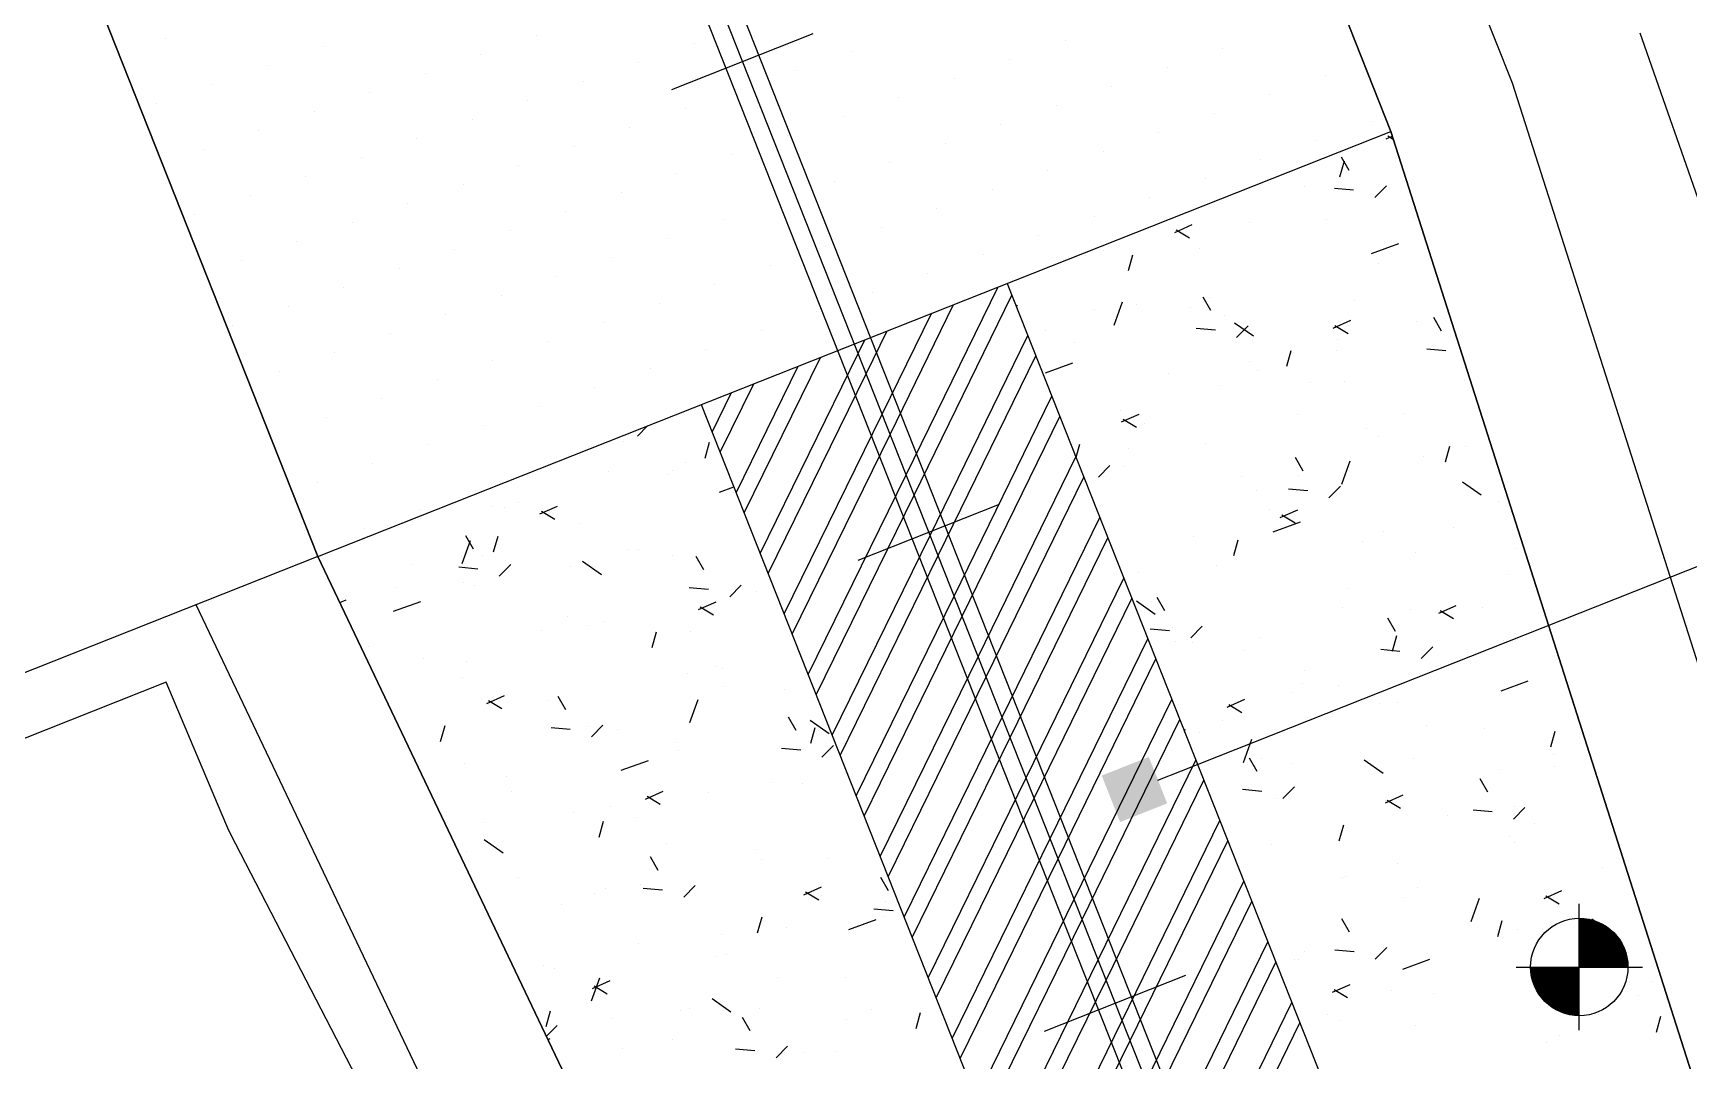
# Model space of a CAD drawing. Header units: metres. Extents: x 486561 to 486942, y 7083268 to 7083787.
# Drawn here: x 486752.28 to 486784.99, y 7083507.62 to 7083527.92 of the extents above; entities that cross this region are included whole.
import ezdxf

# ---------------------------------------------------------------- set-up
doc = ezdxf.new("R2010")
doc.units = ezdxf.units.M
for name, color, linetype in [('C-ROAD', 7, 'Continuous'), ('C-ROAD-CNTR-N', 92, 'Continuous'), ('C-ROAD-CORR', 5, 'Continuous'), ('C-ROAD-PROF-GRID-MINR', 45, 'Continuous'), ('C-TINN-BNDY', 110, 'Continuous'), ('C-TOPO-FEAT', 94, 'Continuous'), ('CALZADA Y BORDE', 4, 'Continuous')]:
    doc.layers.add(name, color=color, linetype=linetype)

msp = doc.modelspace()

# ---------------------------------------------------------------- linework, layer by layer
at = {"color": 7}
for p, q in [((486764.8953645988, 7083526.806307104), (486767.6846049216, 7083527.910905865)), ((486768.5773604675, 7083517.508839361), (486771.3666007903, 7083518.613438122)), ((486772.2593563362, 7083508.211371619), (486775.048596659, 7083509.31597038))]:
    msp.add_line(p, q, dxfattribs=at)
at = {"color": 0, "linetype": 'ByBlock', "lineweight": -2, "extrusion": (0.05870274693533111, -0.1482124761941991, 0.9872117550974717)}
msp.add_line((486774.4997258466, 7083513.165621793, -34.12948232483395), (486774.9645912451, 7083513.349741758, -34.12948232485068), dxfattribs=at)
at = {"color": 0, "linetype": 'ByBlock', "lineweight": -2}
for p, q in [((486782.8234856492, 7083508.225716819, 77.68), (486782.8234856492, 7083510.725716819, 77.68)), ((486781.5734856492, 7083509.475716819, 77.68), (486784.0734856492, 7083509.475716819, 77.68))]:
    msp.add_line(p, q, dxfattribs=at)
at = {"color": 0, "linetype": 'ByBlock', "lineweight": -2, "const_width": 0.9615384615380563, "elevation": 77.68}
for points in [[(486783.30425488, 7083509.475716819, 0.4142135623730949), (486782.8234856492, 7083509.95648605, 1)], [(486782.3427164185, 7083509.475716819, 0.4142135623730949), (486782.8234856492, 7083508.994947588, 1)]]:
    msp.add_lwpolyline(points, format="xyb", dxfattribs=at)
at = {"color": 0, "linetype": 'ByBlock', "lineweight": -2}
msp.add_circle((486782.8234856492, 7083509.475716819, 77.68), 0.9615384615384953, dxfattribs=at)
at = {"color": 0, "linetype": 'ByBlock', "extrusion": (0.05870274693533111, -0.1482124761941991, 0.9872117550974717)}
msp.add_solid([(3061001.627803414, 6324576.567085201, -1021323.719185183), (3061000.627803414, 6324576.567085202, -1021323.719185183), (3061001.627803414, 6324577.567085201, -1021323.719185183), (3061000.627803414, 6324577.567085202, -1021323.719185183)], dxfattribs=at)
at = {"layer": 'C-ROAD', "color": 7, "linetype": 'Continuous', "lineweight": -3}
for p, q in [((486759.9519169907, 7083574.32443339), (486779.0982955079, 7083525.977601129)), ((486738.7536905378, 7083565.92948281), (486757.900069055, 7083517.582650549)), ((486779.0982955079, 7083525.977601129), (486815.704809722, 7083411.407161586)), ((486757.900069055, 7083517.582650549), (486809.6614556893, 7083409.013864271))]:
    msp.add_line(p, q, dxfattribs=at)
at = {"layer": 'C-ROAD-CNTR-N', "color": 7, "linetype": 'Continuous', "lineweight": -3}
for p, q in [((486685.2860756493, 7083731.90289682), (486832.5659103965, 7083360.004187119)), ((486771.5208592975, 7083522.976774497), (486835.5875874129, 7083361.200835777)), ((486765.4775052649, 7083520.583477182), (486829.5442333802, 7083358.807538462))]:
    msp.add_line(p, q, dxfattribs=at)
at = {"layer": 'C-ROAD-CORR', "color": 7, "linetype": 'Continuous'}
for p, q in [((486754.8910114212, 7083527.808219669), (486754.8910114212, 7083527.808219669)), ((486762.2201389894, 7083527.867715212), (486762.2201389894, 7083527.867715212)), ((486765.3365055944, 7083527.709772628), (486765.3365055944, 7083527.709772628)), ((486772.6656331616, 7083527.769268173), (486772.6656331616, 7083527.769268173)), ((486758.0073780257, 7083527.650277086), (486758.0073780257, 7083527.650277086)), ((486761.1237446315, 7083527.492334502), (486761.1237446315, 7083527.492334502)), ((486768.4528721992, 7083527.551830048), (486768.4528721992, 7083527.551830048)), ((486771.5692388037, 7083527.393887463), (486771.5692388037, 7083527.393887463)), ((486775.7819997667, 7083527.61132559), (486775.7819997667, 7083527.61132559)), ((486756.9109836678, 7083527.274896376), (486756.9109836678, 7083527.274896376)), ((486760.0273502736, 7083527.116953792), (486760.0273502736, 7083527.116953792)), ((486764.2401112365, 7083527.334391918), (486764.2401112365, 7083527.334391918)), ((486767.3564778413, 7083527.176449338), (486767.3564778413, 7083527.176449338)), ((486774.6856054087, 7083527.23594488), (486774.6856054087, 7083527.23594488)), ((486777.8019720141, 7083527.078002297), (486777.8019720141, 7083527.078002297)), ((486755.8145893099, 7083526.899515666), (486755.8145893099, 7083526.899515666)), ((486758.9309559157, 7083526.741573082), (486758.9309559157, 7083526.741573082)), ((486763.1437168785, 7083526.959011208), (486763.1437168785, 7083526.959011208)), ((486766.2600834827, 7083526.801068625), (486766.2600834827, 7083526.801068625)), ((486770.4728444458, 7083527.018506753), (486770.4728444458, 7083527.018506753)), ((486773.5892110508, 7083526.86056417), (486773.5892110508, 7083526.86056417)), ((486754.718194952, 7083526.524134956), (486754.718194952, 7083526.524134956)), ((486762.0473225206, 7083526.583630498), (486762.0473225206, 7083526.583630498)), ((486765.1636891247, 7083526.425687916), (486765.1636891247, 7083526.425687916)), ((486769.3764500879, 7083526.643126043), (486769.3764500879, 7083526.643126043)), ((486772.4928166929, 7083526.485183461), (486772.4928166929, 7083526.485183461)), ((486776.7055776562, 7083526.702621588), (486776.7055776562, 7083526.702621588)), ((486757.8345615578, 7083526.366192373), (486757.8345615578, 7083526.366192373)), ((486760.9509281627, 7083526.208249789), (486760.9509281627, 7083526.208249789)), ((486768.28005573, 7083526.267745334), (486768.28005573, 7083526.267745334)), ((486771.396422335, 7083526.109802751), (486771.396422335, 7083526.109802751)), ((486775.6091832982, 7083526.327240878), (486775.6091832982, 7083526.327240878)), ((486778.7255499032, 7083526.169298294), (486778.7255499032, 7083526.169298294)), ((486756.7381671999, 7083525.990811663), (486756.7381671999, 7083525.990811663)), ((486759.8545338048, 7083525.832869079), (486759.8545338048, 7083525.832869079)), ((486764.0672947668, 7083526.050307206), (486764.0672947668, 7083526.050307206)), ((486767.1836613721, 7083525.892364624), (486767.1836613721, 7083525.892364624)), ((486774.5127889403, 7083525.951860168), (486774.5127889403, 7083525.951860168)), ((486777.6291555453, 7083525.793917584), (486777.6291555453, 7083525.793917584)), ((486779.0095645025, 7083525.833654779), (486779.1275785611, 7083525.885951529)), ((486779.0417535751, 7083525.887307273), (486779.1475335166, 7083525.823496853)), ((486755.641772842, 7083525.615430953), (486755.641772842, 7083525.615430953)), ((486758.7581394469, 7083525.457488369), (486758.7581394469, 7083525.457488369)), ((486762.9709004089, 7083525.674926496), (486762.9709004089, 7083525.674926496)), ((486766.0872670138, 7083525.516983911), (486766.0872670138, 7083525.516983911)), ((486770.3000279771, 7083525.734422041), (486770.3000279771, 7083525.734422041)), ((486773.4163945824, 7083525.576479458), (486773.4163945824, 7083525.576479458)), ((486776.5327611874, 7083525.418536874), (486776.5327611874, 7083525.418536874)), ((486778.1167545806, 7083525.476824356), (486778.2686938635, 7083525.212594354)), ((486761.874506051, 7083525.299545786), (486761.874506051, 7083525.299545786)), ((486764.9908726559, 7083525.141603202), (486764.9908726559, 7083525.141603202)), ((486769.2036336192, 7083525.359041331), (486769.2036336192, 7083525.359041331)), ((486772.3200002245, 7083525.201098748), (486772.3200002245, 7083525.201098748)), ((486778.0943877935, 7083525.083067546), (486778.1817280841, 7083525.394865923)), ((486757.661745089, 7083525.082107659), (486757.661745089, 7083525.082107659)), ((486760.7781116931, 7083524.924165077), (486760.7781116931, 7083524.924165077)), ((486763.894478298, 7083524.766222492), (486763.894478298, 7083524.766222492)), ((486768.1072392613, 7083524.983660622), (486768.1072392613, 7083524.983660622)), ((486771.2236058666, 7083524.825718039), (486771.2236058666, 7083524.825718039)), ((486775.4363668294, 7083525.043156165), (486775.4363668294, 7083525.043156165)), ((486777.402965983, 7083524.879964422), (486777.402965983, 7083524.879964422)), ((486777.9846231822, 7083524.855646811), (486778.3641148563, 7083524.8217784)), ((486778.7834878584, 7083524.674948556), (486779.0110402491, 7083524.905310149)), ((486756.5653507311, 7083524.70672695), (486756.5653507311, 7083524.70672695)), ((486759.6817173352, 7083524.548784367), (486759.6817173352, 7083524.548784367)), ((486767.0108449034, 7083524.608279909), (486767.0108449034, 7083524.608279909)), ((486770.1272115087, 7083524.450337329), (486770.1272115087, 7083524.450337329)), ((486774.3399724715, 7083524.667775455), (486774.3399724715, 7083524.667775455)), ((486755.4689563732, 7083524.33134624), (486755.4689563732, 7083524.33134624)), ((486758.5853229773, 7083524.173403657), (486758.5853229773, 7083524.173403657)), ((486762.7980839401, 7083524.390841782), (486762.7980839401, 7083524.390841782)), ((486765.9144505455, 7083524.232899199), (486765.9144505455, 7083524.232899199)), ((486773.2435781136, 7083524.292394745), (486773.2435781136, 7083524.292394745)), ((486774.82959696, 7083523.981343967), (486775.1779275886, 7083524.135703201)), ((486776.3143141114, 7083524.186556417), (486776.3143141114, 7083524.186556417)), ((486777.8353778672, 7083524.234639034), (486777.8353778672, 7083524.234639034)), ((486779.5397121989, 7083524.277929487), (486779.5397121989, 7083524.277929487)), ((486757.4889286194, 7083523.798022947), (486757.4889286194, 7083523.798022947)), ((486761.7016895822, 7083524.015461072), (486761.7016895822, 7083524.015461072)), ((486764.8180561876, 7083523.857518489), (486764.8180561876, 7083523.857518489)), ((486769.0308171508, 7083524.074956619), (486769.0308171508, 7083524.074956619)), ((486772.1471837557, 7083523.917014035), (486772.1471837557, 7083523.917014035)), ((486774.8617861114, 7083524.034996592), (486775.1227764497, 7083523.87755745)), ((486760.6052952243, 7083523.640080363), (486760.6052952243, 7083523.640080363)), ((486763.7216618297, 7083523.48213778), (486763.7216618297, 7083523.48213778)), ((486767.9344227929, 7083523.699575909), (486767.9344227929, 7083523.699575909)), ((486771.0507893978, 7083523.541633326), (486771.0507893978, 7083523.541633326)), ((486773.0674996823, 7083523.531880979), (486773.0674996823, 7083523.531880979)), ((486773.4201151326, 7083523.634607016), (486773.4201151326, 7083523.634607016)), ((486773.9144203287, 7083523.23075687), (486774.0017606193, 7083523.542555247)), ((486775.3213818204, 7083523.668596054), (486775.3213818204, 7083523.668596054)), ((486778.7200733777, 7083523.565408065), (486779.2568197192, 7083523.76166202)), ((486756.3925342615, 7083523.422642238), (486756.3925342615, 7083523.422642238)), ((486759.5089008664, 7083523.264699653), (486759.5089008664, 7083523.264699653)), ((486766.8380284347, 7083523.324195197), (486766.8380284347, 7083523.324195197)), ((486769.9543950399, 7083523.166252616), (486769.9543950399, 7083523.166252616)), ((486778.8513112715, 7083523.367825871), (486778.8513112715, 7083523.367825871)), ((486758.4125065085, 7083522.889318943), (486758.4125065085, 7083522.889318943)), ((486762.6252674718, 7083523.10675707), (486762.6252674718, 7083523.10675707)), ((486765.7416340768, 7083522.948814487), (486765.7416340768, 7083522.948814487)), ((486769.5226843534, 7083519.19566409), (486771.339924437, 7083522.905120431)), ((486757.3161121506, 7083522.513938233), (486757.3161121506, 7083522.513938233)), ((486761.5288731139, 7083522.73137636), (486761.5288731139, 7083522.73137636)), ((486764.6452397188, 7083522.573433777), (486764.6452397188, 7083522.573433777)), ((486768.858000682, 7083522.790871906), (486768.858000682, 7083522.790871906)), ((486769.2065947531, 7083519.993827087), (486770.4626139984, 7083522.557686753)), ((486769.6807292555, 7083518.796582333), (486771.6137144729, 7083522.742304384)), ((486771.7010941925, 7083522.521660429), (486771.7265161693, 7083522.547396248)), ((486773.6346022932, 7083522.152167751), (486773.7964478919, 7083522.610109824)), ((486774.0817982669, 7083522.550598054), (486774.0817982669, 7083522.550598054)), ((486775.1336826581, 7083522.494915177), (486775.1336826581, 7083522.494915177)), ((486775.3861283486, 7083522.712487292), (486775.5380676315, 7083522.448257289)), ((486775.5148608612, 7083522.695076572), (486775.5148608612, 7083522.695076572)), ((486778.3883233431, 7083522.63645904), (486778.3883233431, 7083522.63645904)), ((486756.2197177926, 7083522.138557523), (486756.2197177926, 7083522.138557523)), ((486760.4324787559, 7083522.35599565), (486760.4324787559, 7083522.35599565)), ((486763.5488453609, 7083522.198053068), (486763.5488453609, 7083522.198053068)), ((486767.7616063237, 7083522.415491194), (486767.7616063237, 7083522.415491194)), ((486769.0485498514, 7083520.392908844), (486770.0239584958, 7083522.383969801)), ((486773.2397976596, 7083522.457227685), (486773.2397976596, 7083522.457227685)), ((486775.8049921034, 7083522.338685321), (486775.8049921034, 7083522.338685321)), ((486776.0139934712, 7083522.199827262), (486776.3888942139, 7083521.938139144)), ((486776.0528614073, 7083521.910611708), (486776.280413798, 7083522.140973301)), ((486777.9614911028, 7083522.092068364), (486778.3098217313, 7083522.246427598)), ((486777.9936801758, 7083522.145720858), (486778.2546705141, 7083521.988281717)), ((486779.604026223, 7083522.227330945), (486779.604026223, 7083522.227330945)), ((486779.9400259752, 7083522.306064324), (486780.0919652581, 7083522.041834322)), ((486759.336084398, 7083521.980614941), (486759.336084398, 7083521.980614941)), ((486762.452451003, 7083521.822672358), (486762.452451003, 7083521.822672358)), ((486766.6652119658, 7083522.040110484), (486766.6652119658, 7083522.040110484)), ((486768.5744153489, 7083521.590153598), (486768.7079925542, 7083521.862819172)), ((486768.7324602511, 7083521.191071841), (486769.1466480573, 7083522.036536124)), ((486769.9968188549, 7083517.998419335), (486771.9298040727, 7083521.944141387)), ((486772.2680464321, 7083522.040401135), (486772.2680464321, 7083522.040401135)), ((486775.2539944873, 7083522.091307716), (486775.6334861614, 7083522.057439304)), ((486778.0518580232, 7083521.876346027), (486778.0518580232, 7083521.876346027)), ((486758.2396900401, 7083521.605234231), (486758.2396900401, 7083521.605234231)), ((486765.5688176079, 7083521.664729774), (486765.5688176079, 7083521.664729774)), ((486766.3253405318, 7083518.442594544), (486767.8306821161, 7083521.515385495)), ((486766.6414301321, 7083517.644431546), (486768.5744153489, 7083521.590153598)), ((486770.1548637571, 7083517.599337577), (486772.0878489753, 7083521.545059631)), ((486772.8518908236, 7083521.804422907), (486772.8518908236, 7083521.804422907)), ((486777.0463035087, 7083521.341484181), (486777.1336437993, 7083521.653282558)), ((486778.0178873434, 7083521.648234796), (486778.0178873434, 7083521.648234796)), ((486779.8078945764, 7083521.684886779), (486780.1873862505, 7083521.651018367)), ((486757.1432956822, 7083521.229853521), (486757.1432956822, 7083521.229853521)), ((486761.3560566451, 7083521.447291648), (486761.3560566451, 7083521.447291648)), ((486764.47242325, 7083521.289349064), (486764.47242325, 7083521.289349064)), ((486766.1672956296, 7083518.841676301), (486767.3920266135, 7083521.341668543)), ((486766.7994750338, 7083517.245349789), (486768.7324602511, 7083521.191071841)), ((486772.2791172799, 7083521.210360603), (486772.8158636214, 7083521.406614559)), ((486774.7154076128, 7083521.203596727), (486774.7154076128, 7083521.203596727)), ((486776.3067391823, 7083521.42509067), (486776.3067391823, 7083521.42509067)), ((486776.4666752376, 7083521.254676359), (486776.4666752376, 7083521.254676359)), ((486760.2596622872, 7083521.071910938), (486760.2596622872, 7083521.071910938)), ((486763.3760288921, 7083520.913968354), (486763.3760288921, 7083520.913968354)), ((486765.8512060302, 7083519.639839299), (486766.5147161745, 7083520.994234866)), ((486775.7360955079, 7083520.957742526), (486775.7360955079, 7083520.957742526)), ((486777.5224420622, 7083521.015962575), (486777.5224420622, 7083521.015962575)), ((486778.1898690731, 7083521.042763625), (486778.1898690731, 7083521.042763625)), ((486780.5515068591, 7083521.050084704), (486780.5515068591, 7083521.050084704)), ((486759.1632679293, 7083520.696530228), (486759.1632679293, 7083520.696530228)), ((486762.2796345341, 7083520.538587645), (486762.2796345341, 7083520.538587645)), ((486765.6931611281, 7083520.038921056), (486766.0760606718, 7083520.820517914)), ((486770.4709533574, 7083516.80117458), (486772.4039385752, 7083520.746896633)), ((486758.0668735714, 7083520.321149519), (486758.0668735714, 7083520.321149519)), ((486767.1155646341, 7083516.447186792), (486769.0485498514, 7083520.392908844)), ((486770.6289982591, 7083516.402092823), (486772.5619834769, 7083520.347814876)), ((486773.7613726763, 7083520.464411787), (486773.7613726763, 7083520.464411787)), ((486773.7815235603, 7083520.239757552), (486774.1298541889, 7083520.394116786)), ((486773.8137127127, 7083520.293410176), (486774.074703051, 7083520.135971035)), ((486774.2251550205, 7083520.213722299), (486774.2251550205, 7083520.213722299)), ((486777.2524047742, 7083520.38486618), (486777.2524047742, 7083520.38486618)), ((486779.3616440428, 7083520.397004427), (486779.3616440428, 7083520.397004427)), ((486756.9704792135, 7083519.945768809), (486756.9704792135, 7083519.945768809)), ((486761.1832401762, 7083520.163206935), (486761.1832401762, 7083520.163206935)), ((486763.9401403155, 7083519.851208818), (486763.9401403155, 7083519.851208818)), ((486764.2144396977, 7083519.959120753), (486764.4158848684, 7083520.163052824)), ((486767.2736095362, 7083516.048105035), (486769.2065947531, 7083519.993827087)), ((486778.6203001931, 7083520.111062145), (486778.6203001931, 7083520.111062145)), ((486778.8515522073, 7083519.958754663), (486778.8515522073, 7083519.958754663)), ((486760.0868458183, 7083519.787826225), (486760.0868458183, 7083519.787826225)), ((486765.5544853976, 7083519.526135515), (486765.6418256882, 7083519.837933892)), ((486770.9450878603, 7083515.603929827), (486772.8780730776, 7083519.549651879)), ((486772.8811211328, 7083519.541955179), (486772.9536763345, 7083519.800971881)), ((486773.9159543639, 7083519.71211688), (486773.9159543639, 7083519.71211688)), ((486775.4408579004, 7083519.804594204), (486775.4408579004, 7083519.804594204)), ((486777.2093997432, 7083519.54172726), (486777.3613390261, 7083519.277497257)), ((486779.7520536099, 7083519.558604859), (486779.7520536099, 7083519.558604859)), ((486780.1781866893, 7083519.452211494), (486780.2655269799, 7083519.764009871)), ((486780.5747460428, 7083519.746841931), (486780.5747460428, 7083519.746841931)), ((486758.9904514604, 7083519.412445515), (486758.9904514604, 7083519.412445515)), ((486762.1068180654, 7083519.254502932), (486762.1068180654, 7083519.254502932)), ((486763.6376053176, 7083519.264752639), (486763.6376053176, 7083519.264752639)), ((486764.8330406882, 7083519.210953467), (486764.8330406882, 7083519.210953467)), ((486764.9176135449, 7083519.286027931), (486764.9176135449, 7083519.286027931)), ((486765.1558431954, 7083519.442080723), (486765.1558431954, 7083519.442080723)), ((486767.5896991361, 7083515.249942038), (486769.5226843534, 7083519.19566409)), ((486773.3222349562, 7083519.146274859), (486773.5497873469, 7083519.376636452)), ((486773.8120442271, 7083519.354406189), (486773.8120442271, 7083519.354406189)), ((486778.1334088487, 7083519.011903673), (486778.2952544474, 7083519.469845746)), ((486757.8940571025, 7083519.037064806), (486757.8940571025, 7083519.037064806)), ((486761.0104237075, 7083518.879122222), (486761.0104237075, 7083518.879122222)), ((486765.8381611818, 7083518.855313142), (486766.1209477159, 7083518.958710168)), ((486771.103132762, 7083515.204848069), (486773.0361179798, 7083519.150570122)), ((486776.1462496456, 7083519.168490092), (486776.1462496456, 7083519.168490092)), ((486776.4529515251, 7083518.893386335), (486776.4529515251, 7083518.893386335)), ((486777.0772658832, 7083518.920547684), (486777.4567575573, 7083518.886679272)), ((486777.280059881, 7083519.185636057), (486777.280059881, 7083519.185636057)), ((486777.8761325856, 7083518.739851911), (486778.1036849763, 7083518.970213504)), ((486780.5128039286, 7083519.059568774), (486780.8877046714, 7083518.797880656)), ((486761.3558134819, 7083518.574260369), (486761.3558134819, 7083518.574260369)), ((486761.5862262591, 7083518.556278029), (486761.5862262591, 7083518.556278029)), ((486761.8585561531, 7083518.639840447), (486761.8585561531, 7083518.639840447)), ((486762.2896943325, 7083518.424411531), (486762.638024961, 7083518.578770765)), ((486767.7477440378, 7083514.85086028), (486769.6807292555, 7083518.796582333)), ((486773.3592737389, 7083518.593225836), (486773.3592737389, 7083518.593225836)), ((486781.2364291771, 7083518.662832969), (486781.2364291771, 7083518.662832969)), ((486759.9140293496, 7083518.503741512), (486759.9140293496, 7083518.503741512)), ((486762.3218837213, 7083518.478064547), (486762.5828740596, 7083518.320625406)), ((486763.074259033, 7083518.230712352), (486763.074259033, 7083518.230712352)), ((486771.4192223619, 7083514.406685071), (486773.3522075792, 7083518.352407122)), ((486776.6962489114, 7083518.507725809), (486776.6962489114, 7083518.507725809)), ((486776.7779276344, 7083518.070095185), (486777.3146739759, 7083518.266349141)), ((486776.9134177049, 7083518.35048195), (486777.2617483335, 7083518.504841184)), ((486776.9456067771, 7083518.404134443), (486777.2065971154, 7083518.246695301)), ((486758.8176349917, 7083518.128360802), (486758.8176349917, 7083518.128360802)), ((486760.752690098, 7083517.442072828), (486760.9145356966, 7083517.900014901)), ((486760.8170806281, 7083517.996659098), (486760.969019911, 7083517.732429096)), ((486761.3745179329, 7083517.673824841), (486761.4618582235, 7083517.985623218)), ((486768.0638336381, 7083514.052697284), (486769.9968188549, 7083517.998419335)), ((486771.577267264, 7083514.007603314), (486773.5102524818, 7083517.953325367)), ((486775.1984757195, 7083517.974267689), (486775.1984757195, 7083517.974267689)), ((486775.998219224, 7083517.599900816), (486776.0855595146, 7083517.911699193)), ((486778.9526003599, 7083518.067125012), (486778.9526003599, 7083518.067125012)), ((486780.3470014037, 7083518.153499042), (486780.3470014037, 7083518.153499042)), ((486761.1640339436, 7083517.601986954), (486761.1640339436, 7083517.601986954)), ((486764.0335874395, 7083517.719473619), (486764.0335874395, 7083517.719473619)), ((486764.2400181674, 7083517.727579988), (486764.2400181674, 7083517.727579988)), ((486764.9134610136, 7083517.611754205), (486764.9134610136, 7083517.611754205)), ((486765.3709782555, 7083517.59023613), (486765.5229175384, 7083517.326006128)), ((486768.2218785398, 7083513.653615526), (486770.1548637571, 7083517.599337577)), ((486778.5311266163, 7083517.872568397), (486778.5311266163, 7083517.872568397)), ((486779.5804535967, 7083517.661045427), (486779.5804535967, 7083517.661045427)), ((486781.5627042836, 7083517.744370947), (486781.5627042836, 7083517.744370947)), ((486759.7769719916, 7083517.428472078), (486759.7769719916, 7083517.428472078)), ((486760.6849369198, 7083517.375471398), (486761.0644285938, 7083517.341602987)), ((486761.4838132466, 7083517.194783905), (486761.7113656373, 7083517.425145498)), ((486762.8872277796, 7083517.39007422), (486762.8872277796, 7083517.39007422)), ((486763.1320812754, 7083517.489732338), (486763.5069820182, 7083517.22804422)), ((486774.1158638808, 7083517.272536381), (486774.1158638808, 7083517.272536381)), ((486775.6534982751, 7083517.401906488), (486775.6534982751, 7083517.401906488)), ((486759.4317622015, 7083516.970924032), (486759.4317622015, 7083516.970924032)), ((486760.7867730103, 7083517.064798182), (486760.7867730103, 7083517.064798182)), ((486760.9926748715, 7083517.019343983), (486760.9926748715, 7083517.019343983)), ((486765.2388370089, 7083516.969050461), (486765.618328683, 7083516.93518205)), ((486766.0377108764, 7083516.788360958), (486766.2652632671, 7083517.018722551)), ((486771.8933568643, 7083513.209440317), (486773.8263420817, 7083517.155162368)), ((486778.2654172422, 7083516.942130674), (486778.2654172422, 7083516.942130674)), ((486781.3999615401, 7083517.230320604), (486781.3999615401, 7083517.230320604)), ((486758.3343941146, 7083516.671659796), (486758.4580574186, 7083516.726459953)), ((486758.4587313823, 7083516.811722382), (486758.4587313823, 7083516.811722382)), ((486759.397205084, 7083516.50026568), (486759.9339514255, 7083516.696519636)), ((486765.4215884754, 7083516.535135928), (486765.7699191039, 7083516.689495162)), ((486765.4537777857, 7083516.588788814), (486765.714768124, 7083516.431349672)), ((486766.5705846009, 7083516.900743074), (486766.5705846009, 7083516.900743074)), ((486768.5379681401, 7083512.855452529), (486770.4709533574, 7083516.80117458)), ((486772.0514017665, 7083512.810358562), (486773.9843869838, 7083516.756080613)), ((486774.0718478311, 7083516.704521312), (486774.4467485739, 7083516.442833195)), ((486774.4787735096, 7083516.777390195), (486774.6307127925, 7083516.513160192)), ((486780.0453118481, 7083516.461206348), (486780.3936424766, 7083516.615565582)), ((486762.8318768521, 7083516.400385836), (486762.8318768521, 7083516.400385836)), ((486763.5489109138, 7083516.306065259), (486763.5489109138, 7083516.306065259)), ((486768.6960130422, 7083512.456370773), (486770.6289982591, 7083516.402092823)), ((486778.153147111, 7083516.575645166), (486778.153147111, 7083516.575645166)), ((486779.0326711379, 7083516.370967228), (486779.1846104208, 7083516.106737225)), ((486779.4811201221, 7083516.533002579), (486779.4811201221, 7083516.533002579)), ((486780.0775008415, 7083516.51485871), (486780.3384911799, 7083516.357419568)), ((486780.9160035861, 7083516.576646701), (486780.9160035861, 7083516.576646701)), ((486762.3159668854, 7083516.124243652), (486762.3159668854, 7083516.124243652)), ((486763.2341341906, 7083516.227993774), (486763.2341341906, 7083516.227993774)), ((486764.5064011128, 7083515.78455215), (486764.5937414034, 7083516.096350527)), ((486765.2721047499, 7083516.094152525), (486765.2721047499, 7083516.094152525)), ((486772.3674913663, 7083512.012195563), (486774.3004765841, 7083515.957917616)), ((486774.3466371875, 7083516.156208587), (486774.7261288616, 7083516.122340175)), ((486774.777547015, 7083516.188527419), (486774.777547015, 7083516.188527419)), ((486775.1455061345, 7083515.975515062), (486775.3730585252, 7083516.205876655)), ((486776.5007408519, 7083515.976614684), (486776.5007408519, 7083515.976614684)), ((486779.1301024046, 7083515.710628129), (486779.2174426952, 7083516.022426506)), ((486758.9110907101, 7083515.807975614), (486758.9110907101, 7083515.807975614)), ((486769.0121026426, 7083511.658207775), (486770.9450878603, 7083515.603929827)), ((486774.8540450262, 7083515.910426643), (486774.8540450262, 7083515.910426643)), ((486775.1744240564, 7083515.878031117), (486775.1744240564, 7083515.878031117)), ((486776.1838330808, 7083515.730762304), (486776.1838330808, 7083515.730762304)), ((486778.9005372766, 7083515.74978765), (486779.2800289507, 7083515.715919239)), ((486779.6994037648, 7083515.569092115), (486779.9269561555, 7083515.799453708)), ((486780.6005082914, 7083515.738840759), (486780.6005082914, 7083515.738840759)), ((486781.3203221028, 7083515.914044431), (486781.3203221028, 7083515.914044431)), ((486759.9873197615, 7083515.573318337), (486759.9873197615, 7083515.573318337)), ((486760.8436083535, 7083515.515800686), (486760.8436083535, 7083515.515800686)), ((486765.2001715709, 7083515.27756327), (486765.2001715709, 7083515.27756327)), ((486765.7711313505, 7083515.409263228), (486765.7711313505, 7083515.409263228)), ((486765.8988183748, 7083515.368248821), (486765.8988183748, 7083515.368248821)), ((486772.5255362685, 7083511.613113806), (486774.4585214858, 7083515.558835858)), ((486777.3995359607, 7083515.321634209), (486777.3995359607, 7083515.321634209)), ((486760.7502926907, 7083515.189017467), (486760.7502926907, 7083515.189017467)), ((486765.9337878841, 7083515.010143563), (486765.9337878841, 7083515.010143563)), ((486767.1145212547, 7083514.959120726), (486767.1145212547, 7083514.959120726)), ((486769.1701475447, 7083511.259126018), (486771.103132762, 7083515.204848069)), ((486777.3536938623, 7083515.084165322), (486777.3536938623, 7083515.084165322)), ((486778.0586287407, 7083515.031350737), (486778.0586287407, 7083515.031350737)), ((486781.2767379881, 7083514.929829767), (486781.8134843296, 7083515.126083722)), ((486761.241620933, 7083514.682825116), (486761.5899515615, 7083514.83718435)), ((486761.2738103225, 7083514.736478133), (486761.5348006609, 7083514.579038992)), ((486762.4346809402, 7083514.736513929), (486762.4346809402, 7083514.736513929)), ((486762.6403520228, 7083514.825899066), (486762.7922913057, 7083514.561669064)), ((486765.2514966537, 7083514.301808749), (486765.4133422523, 7083514.759750822)), ((486767.6569817205, 7083514.798230828), (486767.6569817205, 7083514.798230828)), ((486772.8416258683, 7083510.814950809), (486774.7746110857, 7083514.76067286)), ((486775.8653443056, 7083514.608895536), (486776.2136749342, 7083514.76325477)), ((486775.897533378, 7083514.66254803), (486776.1585237163, 7083514.505108888)), ((486777.1624239861, 7083514.892605722), (486777.1624239861, 7083514.892605722)), ((486778.8856178212, 7083514.680692989), (486778.8856178212, 7083514.680692989)), ((486779.2387379413, 7083514.702676062), (486779.2387379413, 7083514.702676062)), ((486767.1942496501, 7083514.419476098), (486767.346188933, 7083514.155246096)), ((486767.6308917329, 7083514.34947385), (486768.0057924757, 7083514.087785732)), ((486769.4862371446, 7083510.46096302), (486771.4192223619, 7083514.406685071)), ((486772.999670771, 7083510.415869052), (486774.9326559883, 7083514.361591104)), ((486775.7768369062, 7083514.340858466), (486775.7768369062, 7083514.340858466)), ((486760.3264336482, 7083513.932241476), (486760.4137739388, 7083514.244039853)), ((486762.5082083142, 7083514.204711366), (486762.8876999883, 7083514.170842955)), ((486763.2284853223, 7083514.219878992), (486763.2284853223, 7083514.219878992)), ((486763.3070844253, 7083514.024024109), (486763.534636816, 7083514.254385702)), ((486763.8172342134, 7083514.156880452), (486763.8172342134, 7083514.156880452)), ((486767.6382842935, 7083513.895279463), (486767.7256245841, 7083514.20707784)), ((486769.6442820467, 7083510.061881263), (486771.577267264, 7083514.007603314)), ((486775.0254645662, 7083514.127238647), (486775.0374752298, 7083514.170115828)), ((486775.3179517988, 7083514.110265839), (486775.3179517988, 7083514.110265839)), ((486776.1912593079, 7083513.516592136), (486776.3531049066, 7083513.974534208)), ((486779.8010550423, 7083514.247360913), (486779.8010550423, 7083514.247360913)), ((486780.942833426, 7083514.184670355), (486780.942833426, 7083514.184670355)), ((486782.2619855849, 7083513.82135544), (486782.3493258755, 7083514.133153817)), ((486764.9716781017, 7083513.917783383), (486764.9716781017, 7083513.917783383)), ((486765.0329370933, 7083513.747752357), (486765.0329370933, 7083513.747752357)), ((486767.0621084034, 7083513.79829043), (486767.4416000774, 7083513.764422018)), ((486767.8609820554, 7083513.617601161), (486768.0885344461, 7083513.847962754)), ((486782.305679464, 7083513.670539047), (486782.305679464, 7083513.670539047)), ((486760.7941420309, 7083513.49454896), (486760.7941420309, 7083513.49454896)), ((486763.8960154394, 7083513.360000262), (486764.4327617809, 7083513.556254217)), ((486773.3157603703, 7083509.617706053), (486775.2487455877, 7083513.563428106)), ((486776.3020449043, 7083513.606630163), (486776.4539841872, 7083513.342400161)), ((486776.5542406132, 7083513.592685476), (486776.5542406132, 7083513.592685476)), ((486777.1571537794, 7083513.491307692), (486777.1571537794, 7083513.491307692)), ((486778.5706582885, 7083513.564262824), (486778.9455590313, 7083513.302574706)), ((486778.6610415904, 7083513.494178086), (486778.6610415904, 7083513.494178086)), ((486779.5473009555, 7083513.596684027), (486779.5473009555, 7083513.596684027)), ((486781.270494792, 7083513.384771294), (486781.270494792, 7083513.384771294)), ((486782.3380522025, 7083513.428630367), (486782.3380522025, 7083513.428630367)), ((486761.6352276914, 7083513.245034084), (486761.6352276914, 7083513.245034084)), ((486766.8721390739, 7083513.12879421), (486766.8721390739, 7083513.12879421)), ((486767.4713269377, 7083513.091522061), (486767.4713269377, 7083513.091522061)), ((486769.9603716466, 7083509.263718264), (486771.8933568643, 7083513.209440317)), ((486773.4738052725, 7083509.218624298), (486775.4067904903, 7083513.164346348)), ((486776.1699085817, 7083512.985448556), (486776.5494002558, 7083512.951580144)), ((486776.9687773137, 7083512.804755267), (486777.1963297044, 7083513.03511686)), ((486780.8559425325, 7083513.200207196), (486781.0078818154, 7083512.935977194)), ((486761.7356500527, 7083512.945512083), (486761.7356500527, 7083512.945512083)), ((486764.3735150773, 7083512.793549514), (486764.7218457058, 7083512.947908749)), ((486764.4057043869, 7083512.8472024), (486764.6666947253, 7083512.689763258)), ((486765.6133622926, 7083512.923957297), (486765.6133622926, 7083512.923957297)), ((486770.1184165487, 7083508.864636509), (486772.0514017665, 7083512.810358562)), ((486776.8419983938, 7083512.806419457), (486776.8419983938, 7083512.806419457)), ((486778.9972384493, 7083512.719619934), (486779.3455690779, 7083512.873979168)), ((486779.0016017922, 7083512.755881067), (486779.0016017922, 7083512.755881067)), ((486779.0294274424, 7083512.773272296), (486779.2904177808, 7083512.615833155)), ((486762.9513529325, 7083512.536383988), (486762.9513529325, 7083512.536383988)), ((486763.4583168281, 7083512.042968785), (486763.5456571187, 7083512.354767162)), ((486763.6783467148, 7083512.647868579), (486763.6783467148, 7083512.647868579)), ((486764.1722248528, 7083512.426303538), (486764.1722248528, 7083512.426303538)), ((486773.7898948728, 7083508.420461301), (486775.7228800901, 7083512.366183352)), ((486780.2240953021, 7083512.459170677), (486780.2240953021, 7083512.459170677)), ((486780.7238086708, 7083512.579027619), (486781.1033003449, 7083512.545159208)), ((486781.5226749423, 7083512.398332318), (486781.750227333, 7083512.628693911)), ((486781.5452462757, 7083512.647497704), (486781.5452462757, 7083512.647497704)), ((486761.198099558, 7083512.323925279), (486761.198099558, 7083512.323925279)), ((486770.434506149, 7083508.066473512), (486772.3674913663, 7083512.012195563)), ((486778.0820181198, 7083511.969044764), (486778.1693584104, 7083512.280843141)), ((486781.439798182, 7083512.050042582), (486781.439798182, 7083512.050042582)), ((486781.9321779262, 7083512.300762332), (486781.9321779262, 7083512.300762332)), ((486760.8357744425, 7083511.753554238), (486760.8357744425, 7083511.753554238)), ((486761.1899356361, 7083511.994426388), (486761.5648363788, 7083511.73273827)), ((486761.3965548806, 7083511.957376309), (486761.3965548806, 7083511.957376309)), ((486764.7905549132, 7083511.917425841), (486764.7905549132, 7083511.917425841)), ((486766.5625514002, 7083511.801188198), (486766.5625514002, 7083511.801188198)), ((486773.9479397745, 7083508.021379543), (486775.8809249923, 7083511.967101594)), ((486776.7369903097, 7083511.890841749), (486776.7369903097, 7083511.890841749)), ((486781.538598954, 7083511.937150522), (486781.538598954, 7083511.937150522)), ((486764.4636234174, 7083511.655139035), (486764.6155627003, 7083511.390909032)), ((486766.6718736888, 7083511.600042216), (486766.6718736888, 7083511.600042216)), ((486767.9982392628, 7083511.628035601), (486767.9982392628, 7083511.628035601)), ((486770.5925510507, 7083507.667391753), (486772.5255362685, 7083511.613113806)), ((486779.2268753649, 7083511.51049776), (486779.2268753649, 7083511.51049776)), ((486783.2790001626, 7083511.431084435), (486783.2790001626, 7083511.431084435)), ((486761.8597826922, 7083511.239916317), (486761.8597826922, 7083511.239916317)), ((486763.5829765291, 7083511.028003583), (486763.5829765291, 7083511.028003583)), ((486764.2807595645, 7083511.110695928), (486764.2807595645, 7083511.110695928)), ((486764.331479708, 7083511.033951335), (486764.710971382, 7083511.000082923)), ((486765.1303556043, 7083510.853264312), (486765.3579079951, 7083511.083625905)), ((486767.5054092202, 7083510.904273911), (486767.8537398488, 7083511.058633146)), ((486769.0175210448, 7083511.248716067), (486769.1694603277, 7083510.984486064)), ((486774.2640293748, 7083507.223216547), (486776.1970145917, 7083511.168938596)), ((486778.1425111411, 7083511.247802307), (486778.1425111411, 7083511.247802307)), ((486778.2021485437, 7083511.264401223), (486778.2021485437, 7083511.264401223)), ((486779.621194994, 7083511.044161368), (486779.621194994, 7083511.044161368)), ((486762.7089707506, 7083510.706057471), (486762.7089707506, 7083510.706057471)), ((486763.3727716039, 7083510.934823692), (486763.3727716039, 7083510.934823692)), ((486767.5375984514, 7083510.957926666), (486767.7985887897, 7083510.800487525)), ((486767.8574964359, 7083510.885288826), (486767.8574964359, 7083510.885288826)), ((486769.1192348679, 7083510.763237807), (486769.1192348679, 7083510.763237807)), ((486770.908640651, 7083506.869228758), (486772.8416258683, 7083510.814950809)), ((486774.4220742774, 7083506.824134789), (486776.3550594943, 7083510.76985684)), ((486779.358214021, 7083510.838674212), (486779.358214021, 7083510.838674212)), ((486780.6900658648, 7083510.37632806), (486780.8519114635, 7083510.834270133)), ((486782.1291325921, 7083510.830344331), (486782.4774632206, 7083510.984703566)), ((486782.1613215068, 7083510.883996563), (486782.4223118452, 7083510.726557421)), ((486766.5902000088, 7083510.153696098), (486766.6775402994, 7083510.465494475)), ((486768.3948257926, 7083510.219734844), (486768.9315721341, 7083510.415988799)), ((486768.8853797971, 7083510.627530398), (486769.2648714712, 7083510.593661986)), ((486769.0731993158, 7083510.476160731), (486769.0731993158, 7083510.476160731)), ((486771.0666855532, 7083506.470147001), (486772.999670771, 7083510.415869052)), ((486778.1253162989, 7083510.435870131), (486778.2772555818, 7083510.171640129)), ((486780.7391457038, 7083510.445670675), (486780.7391457038, 7083510.445670675)), ((486781.2139013002, 7083510.079772075), (486781.3012415908, 7083510.391570452)), ((486783.069468746, 7083510.424004336), (486783.1155855422, 7083510.391813902)), ((486765.8724204387, 7083510.10856237), (486765.8724204387, 7083510.10856237)), ((486767.1649642499, 7083510.264015547), (486767.1649642499, 7083510.264015547)), ((486781.1974160016, 7083510.219716065), (486781.1974160016, 7083510.219716065)), ((486781.6117523342, 7083510.214576066), (486781.6117523342, 7083510.214576066)), ((486764.2446596634, 7083509.943994621), (486764.2446596634, 7083509.943994621)), ((486765.9678534979, 7083509.732081889), (486765.9678534979, 7083509.732081889)), ((486774.7381638768, 7083506.025971791), (486776.6711490941, 7083509.971693842)), ((486777.4026952935, 7083509.772921376), (486777.4026952935, 7083509.772921376)), ((486777.9931799759, 7083509.814688524), (486778.37267165, 7083509.780820113)), ((486778.7920484912, 7083509.63399547), (486779.0196008819, 7083509.864357063)), ((486762.3567082841, 7083509.507359591), (486762.3567082841, 7083509.507359591)), ((486762.5733183539, 7083509.443343846), (486762.5733183539, 7083509.443343846)), ((486765.7759122733, 7083509.673920456), (486765.7759122733, 7083509.673920456)), ((486771.382775153, 7083505.671984002), (486773.3157603703, 7083509.617706053)), ((486774.8962087799, 7083505.626890035), (486776.8291939967, 7083509.572612086)), ((486777.1964896003, 7083509.614544048), (486777.1964896003, 7083509.614544048)), ((486777.2766298593, 7083509.627305844), (486777.2766298593, 7083509.627305844)), ((486779.3345922427, 7083509.434516886), (486779.8713385842, 7083509.630770842)), ((486763.3093471128, 7083508.806497212), (486763.4711927115, 7083509.264439284)), ((486763.3254416778, 7083509.051963099), (486763.6737723064, 7083509.206322334)), ((486763.3576309874, 7083509.105615986), (486763.6186213257, 7083508.948176844)), ((486766.9916151532, 7083509.264792361), (486766.9916151532, 7083509.264792361)), ((486768.3197816188, 7083509.271757961), (486768.3197816188, 7083509.271757961)), ((486771.5408200552, 7083505.272902247), (486773.4738052725, 7083509.218624298)), ((486777.9491650496, 7083508.978033519), (486778.2974956782, 7083509.132392754)), ((486784.2643575245, 7083509.18757905), (486784.2643575245, 7083509.18757905)), ((486765.6887460935, 7083508.8541679), (486766.0636468363, 7083508.592479782)), ((486775.2122983793, 7083504.828727037), (486777.1452835971, 7083508.77444909)), ((486777.9813540434, 7083509.031685882), (486778.2423443817, 7083508.874246741)), ((486779.1158318399, 7083509.008347697), (486779.1158318399, 7083509.008347697)), ((486779.9396924546, 7083508.95419083), (486779.9396924546, 7083508.95419083)), ((486783.996629305, 7083508.91865437), (486783.996629305, 7083508.91865437)), ((486762.4102325433, 7083508.30138542), (486762.4975728339, 7083508.613183797)), ((486763.6943281113, 7083508.462552087), (486763.6943281113, 7083508.462552087)), ((486765.0729671897, 7083508.617082524), (486765.0729671897, 7083508.617082524)), ((486765.240912968, 7083508.660679211), (486765.240912968, 7083508.660679211)), ((486766.2868948121, 7083508.484379003), (486766.438834095, 7083508.220149)), ((486766.6295366322, 7083508.648072927), (486766.6295366322, 7083508.648072927)), ((486768.3527304682, 7083508.436160194), (486768.3527304682, 7083508.436160194)), ((486768.8308171338, 7083508.645834214), (486768.8308171338, 7083508.645834214)), ((486769.7220831892, 7083508.264423409), (486769.8094234798, 7083508.576221786)), ((486771.856909655, 7083504.474739248), (486773.7898948728, 7083508.420461301)), ((486777.8581727346, 7083508.530535086), (486777.8581727346, 7083508.530535086)), ((486778.099370139, 7083508.414466676), (486778.099370139, 7083508.414466676)), ((486784.3457844807, 7083508.190499387), (486784.4331247713, 7083508.502297764)), ((486762.4176557879, 7083508.107075408), (486762.627281544, 7083508.319289057)), ((486775.3703432814, 7083504.429645279), (486777.3033284987, 7083508.375367332)), ((486779.5813665694, 7083508.318622354), (486779.5813665694, 7083508.318622354)), ((486782.439341291, 7083508.127929509), (486782.439341291, 7083508.127929509)), ((486762.44721623, 7083508.045072792), (486762.4906160363, 7083508.060941338)), ((486763.9242340709, 7083507.857808355), (486763.9242340709, 7083507.857808355)), ((486764.9100309912, 7083508.053423992), (486764.9100309912, 7083508.053423992)), ((486766.1547511045, 7083507.863191302), (486766.5342427786, 7083507.82932289)), ((486766.9536267818, 7083507.682504517), (486767.1811791725, 7083507.91286611)), ((486767.5203283694, 7083507.780278116), (486767.5203283694, 7083507.780278116)), ((486768.1251176535, 7083507.81399883), (486768.1251176535, 7083507.81399883)), ((486772.0149545576, 7083504.075657491), (486773.9479397745, 7083508.021379543)), ((486782.1827733626, 7083507.976210682), (486782.1827733626, 7083507.976210682))]:
    msp.add_line(p, q, dxfattribs=at)
at = {"layer": 'C-ROAD-CORR', "color": 7, "extrusion": (0.05870274693533113, -0.1482124761941991, 0.9872117550974717)}
msp.add_line((486774.9645912443, 7083513.349741755, -34.1294823247008), (486807.0283468338, 7083526.049283503, -34.12948232598137), dxfattribs=at)
at = {"layer": 'C-ROAD-PROF-GRID-MINR', "color": 7}
msp.add_line((486757.9006888876, 7083517.582896016), (486779.0982955085, 7083525.97760113), dxfattribs=at)
at = {"layer": 'C-TINN-BNDY', "color": 7, "linetype": 'Continuous', "lineweight": -3}
for p, q in [((486784.0160809936, 7083527.925149251, 77.51471582797343), (486785.34102481, 7083524.147608601, 77.41765430337306)), ((486754.9015069192, 7083515.10081399, -0.7456262174695354), (486747.6832733129, 7083512.242239264, -0.7456262174695354)), ((486755.9927720537, 7083512.525073477, 78.16508126103317), (486754.9015069192, 7083515.10081399, 78.25542630062206)), ((486756.1228661007, 7083512.218009229, 78.15431087033834), (486755.9927720537, 7083512.525073477, 78.16508126103317)), ((486756.1790151811, 7083512.093081864, 78.151677445012), (486756.1228661007, 7083512.218009229, 78.15431087033834)), ((486758.8688523112, 7083506.906317763, 78.20489157641214), (486756.1790151811, 7083512.093081864, 78.151677445012))]:
    msp.add_line(p, q, dxfattribs=at)
at = {"layer": 'C-TOPO-FEAT', "color": 7, "linetype": 'Continuous', "lineweight": -3}
for p, q in [((486781.5035099889, 7083526.930117452), (486762.3571314717, 7083575.276949713)), ((486779.0982955077, 7083525.977601129), (486759.9519169905, 7083574.32443339)), ((486757.9000690552, 7083517.582650549), (486738.7536905381, 7083565.92948281)), ((486757.9006888864, 7083517.582896015), (486738.7543103693, 7083565.929728276)), ((486818.1100242032, 7083412.359677909), (486781.5035099889, 7083526.930117452)), ((486815.704809722, 7083411.407161586), (486779.0982955077, 7083525.977601129)), ((486757.9000690552, 7083517.582650549), (486748.3698547035, 7083513.808482051)), ((486809.6614556893, 7083409.013864271), (486757.9000690552, 7083517.582650549)), ((486807.2562412081, 7083408.061347948), (486755.4948545733, 7083516.630134227))]:
    msp.add_line(p, q, dxfattribs=at)
at = {"layer": 'CALZADA Y BORDE', "color": 7, "extrusion": (-0.05868988459241528, 0.1482175699567987, 0.9872117550974718)}
for p, q in [((486764.3148602398, 7083533.285209195, -60.77145385168296), (486800.6599735997, 7083441.49793759, -44.83001395521734)), ((486763.6640263147, 7083533.027497724, -60.77145385153477), (486800.0091396758, 7083441.240226119, -44.83001395492067))]:
    msp.add_line(p, q, dxfattribs=at)

doc.saveas('drawing.dxf')
